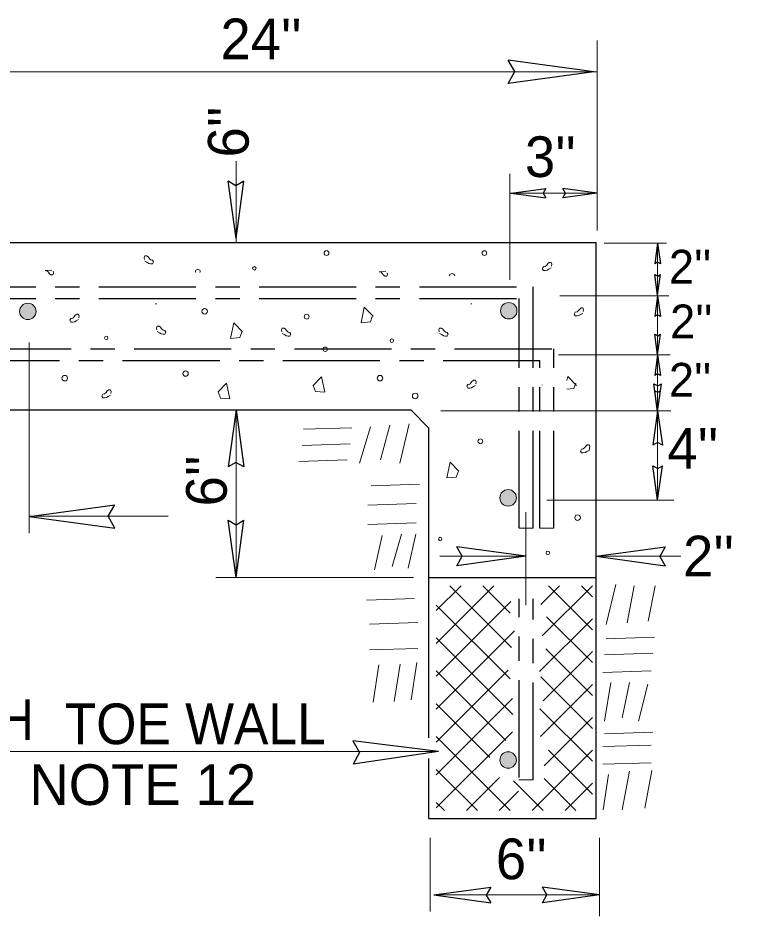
# Model space of a CAD drawing. Extents: x -1291 to -38, y -357 to 186.
# Drawn here: x -1065.33 to -1043.02, y -293.34 to -265.6 of the extents above; entities that cross this region are included whole.
import ezdxf

# ---------------------------------------------------------------- set-up
doc = ezdxf.new("R2010")
doc.units = 0
doc.header["$LTSCALE"] = 0.5
doc.linetypes.add('LONG_DASH_SHORT_DASH', pattern=[9.9, 6, -1.2, 1.5, -1.2])
doc.layers.add('1', color=7, linetype='Continuous', lineweight=25)

msp = doc.modelspace()

# ---------------------------------------------------------------- hatches: boundary and pattern name
at = {"layer": '1'}
for points in [[(-1064.77, -274.6654, 1), (-1065.2773, -274.6654, 1)], [(-1049.913, -274.6452, 1), (-1050.4204, -274.6452, 1)], [(-1049.933, -280.4234, 1), (-1050.4404, -280.4234, 1)], [(-1049.933, -288.5199, 1), (-1050.4404, -288.5199, 1)]]:
    msp.add_hatch(color=256, dxfattribs=at).paths.add_polyline_path(points)

# ---------------------------------------------------------------- linework, layer by layer
at = {"layer": '1', "lineweight": 13}
for p, q in [((-1047.436, -272.1675), (-1047.436, -266.3005)), ((-1068.0635, -267.265), (-1047.436, -267.265)), ((-1058.5885, -272.5396), (-1058.5885, -270.0272)), ((-1050.1346, -273.6875), (-1050.1346, -270.418)), ((-1047.436, -271.0148), (-1050.1346, -271.0148)), ((-1047.2193, -272.5592), (-1045.2963, -272.5592)), ((-1045.5687, -272.5592), (-1045.5687, -274.1669)), ((-1048.5892, -274.1844), (-1045.2211, -274.1844)), ((-1045.5687, -274.1844), (-1045.5687, -276.0081)), ((-1064.9849, -281.5109), (-1064.9849, -275.6284)), ((-1048.6266, -276.0081), (-1045.1836, -276.0081)), ((-1045.5687, -276.0068), (-1045.5687, -277.753)), ((-1058.5916, -277.7089), (-1058.5916, -282.8788)), ((-1052.2667, -277.7352), (-1045.1648, -277.7352)), ((-1045.5687, -277.7352), (-1045.5687, -280.494)), ((-1054.1309, -279.2521), (-1053.8447, -278.1828)), ((-1053.5343, -279.3516), (-1053.2484, -278.1332)), ((-1056.5042, -278.307), (-1055.0131, -278.2572)), ((-1054.7767, -279.3516), (-1054.4411, -278.2326)), ((-1056.554, -278.8048), (-1055.0629, -278.755)), ((-1056.6535, -279.3023), (-1055.1625, -279.2526)), ((-1054.4167, -280.0483), (-1052.9257, -279.9985)), ((-1054.5161, -280.6451), (-1053.0251, -280.5952)), ((-1048.9904, -280.4952), (-1045.0711, -280.4952)), ((-1049.6382, -283.7339), (-1049.6382, -280.8698)), ((-1064.9849, -280.9937), (-1060.694, -280.9937)), ((-1054.5161, -281.2418), (-1053.0251, -281.192)), ((-1049.8467, -281.3572), (-1049.4162, -281.3572)), ((-1048.7779, -281.3572), (-1049.2034, -281.3572)), ((-1054.3144, -282.6431), (-1054.0812, -281.5898)), ((-1053.7675, -282.5437), (-1053.4845, -281.54)), ((-1053.2706, -282.5935), (-1053.0374, -281.5402)), ((-1049.6382, -282.2267), (-1052.2967, -282.2267)), ((-1047.4632, -282.2267), (-1044.8546, -282.2267)), ((-1059.2183, -282.8788), (-1053.1109, -282.8788)), ((-1052.4064, -283.9043), (-1051.6418, -283.1397)), ((-1052.4064, -284.919), (-1050.6261, -283.1397)), ((-1050.0796, -285.0462), (-1051.9863, -283.1397)), ((-1050.1212, -283.9895), (-1050.971, -283.1397)), ((-1049.177, -283.7206), (-1048.5958, -283.1397)), ((-1049.1305, -284.6894), (-1047.5829, -283.1423)), ((-1047.5829, -284.4972), (-1048.9402, -283.1397)), ((-1047.5829, -283.4813), (-1047.9251, -283.1397)), ((-1047.1566, -284.3344), (-1046.8614, -283.0942)), ((-1046.5105, -284.2846), (-1046.2898, -283.1441)), ((-1045.8643, -284.2347), (-1045.6437, -283.1441)), ((-1054.5659, -283.5794), (-1053.0748, -283.5297)), ((-1052.4064, -285.9347), (-1050.0988, -283.6272)), ((-1050.1268, -286.0148), (-1052.4064, -283.7352)), ((-1054.4666, -284.3257), (-1052.9755, -284.2759)), ((-1049.2151, -285.7894), (-1047.5829, -284.1579)), ((-1047.5829, -285.5121), (-1048.9994, -284.0962)), ((-1052.4064, -286.9502), (-1049.9887, -284.5327)), ((-1050.0418, -287.1148), (-1052.4064, -284.7509)), ((-1047.1599, -284.7733), (-1045.6688, -284.7234)), ((-1054.4666, -285.1213), (-1052.9755, -285.0716)), ((-1047.5829, -286.5274), (-1049.024, -285.0868)), ((-1049.1026, -286.6925), (-1047.5829, -285.1731)), ((-1047.2096, -285.2706), (-1045.7185, -285.2208)), ((-1054.3607, -286.7371), (-1054.1771, -285.5844)), ((-1053.7031, -286.7163), (-1053.5197, -285.5635)), ((-1053.1862, -286.6593), (-1053.0026, -285.5067)), ((-1052.4064, -287.9653), (-1050.1836, -285.7428)), ((-1050.2582, -287.9137), (-1052.4064, -285.7659)), ((-1047.5829, -287.5433), (-1049.1802, -285.9459)), ((-1047.2593, -285.8177), (-1045.7683, -285.7679)), ((-1049.1873, -287.7928), (-1047.5829, -286.1887)), ((-1047.2064, -287.3187), (-1047.0105, -286.1282)), ((-1046.6597, -287.2192), (-1046.4391, -286.1282)), ((-1046.1627, -287.3187), (-1045.8673, -286.178)), ((-1052.4064, -288.9814), (-1050.0492, -286.6235)), ((-1050.7514, -288.4369), (-1052.4064, -286.7815)), ((-1047.5829, -288.558), (-1049.2051, -286.9362)), ((-1049.0749, -288.6952), (-1047.5829, -287.2043)), ((-1052.4064, -289.9963), (-1050.0552, -287.6445)), ((-1050.1219, -290.0812), (-1052.4064, -287.7966)), ((-1047.2096, -287.7078), (-1045.7185, -287.658)), ((-1047.2593, -288.1058), (-1045.7683, -288.056)), ((-1075.2479, -288.2598), (-1052.4163, -288.2598)), ((-1049.4449, -290.0812), (-1047.5829, -288.2192)), ((-1047.5829, -289.574), (-1048.9448, -288.2122)), ((-1047.2593, -288.6527), (-1045.7683, -288.603)), ((-1051.137, -290.0812), (-1052.4064, -288.812)), ((-1047.2562, -290.0541), (-1047.0852, -288.9633)), ((-1046.6598, -290.0541), (-1046.4391, -288.8639)), ((-1045.9639, -290.0045), (-1045.743, -288.8388)), ((-1051.4748, -290.0812), (-1050.458, -289.0639)), ((-1049.1072, -290.0812), (-1050.0259, -289.1618)), ((-1049.8535, -289.1267), (-1049.4162, -289.1267)), ((-1048.0909, -290.0812), (-1049.0788, -289.0931)), ((-1048.4289, -290.0812), (-1047.5829, -289.2349)), ((-1050.4601, -290.0812), (-1049.8644, -289.4854)), ((-1052.153, -290.0812), (-1052.4064, -289.8277)), ((-1052.5929, -293.1954), (-1052.5929, -290.9178)), ((-1047.3642, -293.3382), (-1047.3642, -290.9178)), ((-1052.4857, -292.6863), (-1047.3642, -292.6863))]:
    msp.add_line(p, q, dxfattribs=at)
at = {"layer": '1'}
for p, q in [((-1047.5411, -267.2635), (-1050.1822, -266.9008)), ((-1047.5411, -267.2635), (-1050.1822, -267.6263)), ((-1058.5919, -272.4083), (-1058.8339, -270.6478)), ((-1058.5919, -272.4083), (-1058.3497, -270.6478)), ((-1050.0912, -271.0152), (-1049.0267, -270.8689)), ((-1047.4362, -271.0142), (-1048.5008, -270.8679)), ((-1050.0912, -271.0152), (-1049.0267, -271.1615)), ((-1047.4362, -271.0142), (-1048.5008, -271.1604)), ((-1067.7897, -272.5396), (-1047.4632, -272.5396)), ((-1047.4632, -290.3291), (-1047.4632, -272.5396)), ((-1045.5688, -272.5594), (-1045.6567, -273.1981)), ((-1045.5688, -272.5594), (-1045.4811, -273.1981)), ((-1045.5683, -274.1667), (-1045.6562, -273.5281)), ((-1045.5683, -274.1667), (-1045.4806, -273.5281)), ((-1045.5688, -274.1848), (-1045.6567, -274.8232)), ((-1045.5688, -274.1848), (-1045.4811, -274.8232)), ((-1045.5683, -276.0078), (-1045.6562, -275.3692)), ((-1045.5683, -276.0078), (-1045.4806, -275.3692)), ((-1045.5688, -276.007), (-1045.6567, -276.6457)), ((-1045.5688, -276.007), (-1045.4811, -276.6457)), ((-1045.5683, -277.7527), (-1045.6853, -276.9012)), ((-1045.5683, -277.7527), (-1045.4512, -276.9012)), ((-1045.5683, -277.7527), (-1045.6562, -277.1141)), ((-1045.5683, -277.7527), (-1045.4806, -277.1141)), ((-1088.8193, -277.7089), (-1053.1949, -277.7089)), ((-1058.5919, -277.7092), (-1058.8339, -279.4697)), ((-1058.5919, -277.7092), (-1058.3497, -279.4697)), ((-1052.6327, -278.2712), (-1053.1949, -277.7089)), ((-1045.5692, -277.7355), (-1045.7153, -278.7999)), ((-1045.5692, -277.7355), (-1045.4228, -278.7999)), ((-1052.6327, -287.8339), (-1052.6327, -278.2712)), ((-1045.568, -280.4937), (-1045.7143, -279.4293)), ((-1045.568, -280.4937), (-1045.4218, -279.4293)), ((-1064.9815, -280.9974), (-1062.34, -280.6347)), ((-1064.9815, -280.9974), (-1062.34, -281.3604)), ((-1058.5902, -282.8783), (-1058.8327, -281.1172)), ((-1058.5902, -282.8783), (-1058.3482, -281.1172)), ((-1049.6382, -282.2267), (-1051.767, -281.9342)), ((-1047.4632, -282.2267), (-1045.3344, -281.9342)), ((-1049.6382, -282.2267), (-1051.767, -282.5192)), ((-1047.4632, -282.2267), (-1045.3344, -282.5192)), ((-1052.6327, -282.8788), (-1047.4632, -282.8788)), ((-1052.3373, -288.259), (-1054.9821, -287.9252)), ((-1052.3373, -288.259), (-1054.9748, -288.6504)), ((-1052.6327, -290.3291), (-1052.6327, -288.472)), ((-1052.6327, -290.3291), (-1047.4632, -290.3291)), ((-1052.4854, -292.6874), (-1050.7242, -292.4451)), ((-1047.3646, -292.6857), (-1049.1251, -292.4436)), ((-1052.4854, -292.6874), (-1050.7242, -292.9289)), ((-1047.3646, -292.6857), (-1049.1251, -292.9277))]:
    msp.add_line(p, q, dxfattribs=at)
at = {"layer": '1', "linetype": 'LONG_DASH_SHORT_DASH'}
for p, q in [((-1067.7795, -273.905), (-1049.4162, -273.905)), ((-1049.4162, -281.3572), (-1049.4162, -273.905)), ((-1067.7795, -274.2628), (-1049.8467, -274.2628)), ((-1049.8467, -281.3572), (-1049.8467, -274.2628)), ((-1086.4904, -275.8202), (-1048.7779, -275.8202)), ((-1048.7779, -281.3572), (-1048.7779, -275.8202)), ((-1086.8457, -276.1779), (-1049.2034, -276.1779)), ((-1049.2034, -281.3572), (-1049.2034, -276.1779)), ((-1049.8467, -289.056), (-1049.8467, -283.5372)), ((-1049.4162, -289.1267), (-1049.4162, -283.5372))]:
    msp.add_line(p, q, dxfattribs=at)
at = {"layer": '1'}
for points in [[(-1050.1822, -267.6263), (-1049.9782, -267.2601), (-1050.1822, -266.9008)], [(-1058.3497, -270.6478), (-1058.5945, -270.7837), (-1058.8339, -270.6478)], [(-1049.0267, -270.8689), (-1049.1091, -271.0169), (-1049.0267, -271.1615)], [(-1048.5008, -271.1604), (-1048.4185, -271.0127), (-1048.5008, -270.8679)], [(-1045.4811, -273.1981), (-1045.5699, -273.1487), (-1045.6567, -273.1981)], [(-1045.6562, -273.5281), (-1045.5674, -273.5775), (-1045.4806, -273.5281)], [(-1045.4811, -274.8232), (-1045.5699, -274.7739), (-1045.6567, -274.8232)], [(-1045.6562, -275.3692), (-1045.5674, -275.4187), (-1045.4806, -275.3692)], [(-1045.4811, -276.6457), (-1045.5699, -276.5963), (-1045.6567, -276.6457)], [(-1045.6853, -276.9012), (-1045.5671, -276.9669), (-1045.4512, -276.9012)], [(-1045.6562, -277.1141), (-1045.5674, -277.1635), (-1045.4806, -277.1141)], [(-1045.4228, -278.7999), (-1045.5707, -278.7177), (-1045.7153, -278.7999)], [(-1058.3497, -279.4697), (-1058.5945, -279.3338), (-1058.8339, -279.4697)], [(-1045.7143, -279.4293), (-1045.5666, -279.5116), (-1045.4218, -279.4293)], [(-1062.34, -281.3604), (-1062.5444, -280.9938), (-1062.34, -280.6347)], [(-1058.8327, -281.1172), (-1058.5878, -281.2537), (-1058.3482, -281.1172)], [(-1051.767, -282.5192), (-1051.6023, -282.2237), (-1051.767, -281.9342)], [(-1045.3344, -281.9342), (-1045.4991, -282.2297), (-1045.3344, -282.5192)], [(-1054.9821, -287.9252), (-1054.7742, -288.2897), (-1054.9748, -288.6504)], [(-1050.7242, -292.4451), (-1050.861, -292.6897), (-1050.7242, -292.9289)], [(-1049.1251, -292.9277), (-1048.9892, -292.6828), (-1049.1251, -292.4436)]]:
    msp.add_lwpolyline(points, dxfattribs=at)
at = {"layer": '1', "lineweight": 13}
for points in [[(-1061.4118, -273.1137), (-1061.3445, -273.1477), (-1061.2889, -273.1805), (-1061.2326, -273.1924), (-1061.1767, -273.1924), (-1061.1432, -273.1357), (-1061.1767, -273.0801), (-1061.2326, -273.0688), (-1061.2776, -273.0242), (-1061.3114, -272.9795), (-1061.3562, -272.9455), (-1061.4118, -272.9455), (-1061.4343, -273.0014), (-1061.4235, -273.0581)], [(-1048.8621, -273.3228), (-1048.9294, -273.3566), (-1048.9852, -273.3902), (-1049.0411, -273.4014), (-1049.0976, -273.4014), (-1049.1307, -273.3456), (-1049.0976, -273.2896), (-1049.0411, -273.2781), (-1048.9962, -273.2337), (-1048.9626, -273.1889), (-1048.9182, -273.1549), (-1048.8621, -273.1549), (-1048.8398, -273.2109), (-1048.8504, -273.2668)], [(-1064.2846, -273.3878), (-1064.4883, -273.4016), (-1064.4327, -273.4131), (-1064.3879, -273.4582), (-1064.3539, -273.5029), (-1064.3092, -273.536), (-1064.2535, -273.536), (-1064.2313, -273.48), (-1064.2421, -273.4241)], [(-1053.9635, -273.4329), (-1054.1675, -273.4467), (-1054.1112, -273.4581), (-1054.0671, -273.5033), (-1054.033, -273.5479), (-1053.9884, -273.5811), (-1053.9321, -273.5811), (-1053.91, -273.525), (-1053.9212, -273.4692)], [(-1054.3609, -274.812), (-1054.6298, -274.5327), (-1054.7303, -275.0142), (-1054.4392, -274.9915), (-1054.3832, -274.8236)], [(-1047.8763, -274.7249), (-1047.944, -274.7585), (-1047.9999, -274.7923), (-1048.0556, -274.8035), (-1048.1116, -274.8035), (-1048.1451, -274.7479), (-1048.1116, -274.6917), (-1048.0556, -274.6804), (-1048.0107, -274.6357), (-1047.977, -274.5909), (-1047.9322, -274.5568), (-1047.8763, -274.5568), (-1047.8542, -274.6131), (-1047.8653, -274.6689)], [(-1063.4587, -274.9183), (-1063.5262, -274.9517), (-1063.5819, -274.9848), (-1063.638, -274.9965), (-1063.694, -274.9965), (-1063.7276, -274.9399), (-1063.694, -274.8843), (-1063.638, -274.8733), (-1063.5928, -274.8288), (-1063.5592, -274.7839), (-1063.5151, -274.7498), (-1063.4587, -274.7498), (-1063.4365, -274.8056), (-1063.4473, -274.8618)], [(-1061.0261, -275.2883), (-1060.9592, -275.3221), (-1060.9032, -275.3555), (-1060.8472, -275.3673), (-1060.7915, -275.3673), (-1060.7577, -275.3111), (-1060.7915, -275.2551), (-1060.8472, -275.2434), (-1060.8922, -275.1994), (-1060.9263, -275.1544), (-1060.9703, -275.1204), (-1061.0261, -275.1204), (-1061.0491, -275.1762), (-1061.0383, -275.2323)], [(-1058.3919, -275.2957), (-1058.661, -275.0154), (-1058.762, -275.4967), (-1058.4707, -275.4742), (-1058.4149, -275.3065)], [(-1057.1633, -275.3476), (-1057.0961, -275.3813), (-1057.0403, -275.4147), (-1056.984, -275.4265), (-1056.9278, -275.4265), (-1056.8948, -275.3702), (-1056.9278, -275.3143), (-1056.984, -275.3025), (-1057.0293, -275.2586), (-1057.0626, -275.2136), (-1057.107, -275.1796), (-1057.1633, -275.1796), (-1057.1857, -275.2354), (-1057.1749, -275.2915)], [(-1052.3027, -275.3476), (-1052.2358, -275.3813), (-1052.18, -275.4147), (-1052.1237, -275.4265), (-1052.0675, -275.4265), (-1052.0343, -275.3702), (-1052.0675, -275.3143), (-1052.1237, -275.3025), (-1052.1688, -275.2586), (-1052.2024, -275.2136), (-1052.2468, -275.1796), (-1052.3027, -275.1796), (-1052.3254, -275.2354), (-1052.3145, -275.2915)], [(-1056.2166, -276.9603), (-1055.9476, -276.6805), (-1055.847, -277.162), (-1056.1378, -277.14), (-1056.1943, -276.9716)], [(-1051.195, -276.9551), (-1051.2619, -276.9887), (-1051.3177, -277.022), (-1051.3742, -277.0337), (-1051.4296, -277.0337), (-1051.4629, -276.9774), (-1051.4296, -276.9218), (-1051.3742, -276.9098), (-1051.3294, -276.8655), (-1051.2952, -276.8207), (-1051.2503, -276.7872), (-1051.195, -276.7872), (-1051.1721, -276.843), (-1051.1831, -276.8991)], [(-1048.0784, -276.9582), (-1048.3473, -276.6782), (-1048.372, -276.7974)], [(-1059.1525, -277.1622), (-1058.8837, -276.8826), (-1058.7824, -277.3641), (-1059.0741, -277.3417), (-1059.1298, -277.1735)], [(-1049.1345, -276.932), (-1049.1345, -276.9332), (-1049.1345, -276.9339), (-1049.1345, -276.9344), (-1049.1345, -276.9352), (-1049.1345, -276.9357), (-1049.1345, -276.9368), (-1049.1345, -276.9373), (-1049.1345, -276.9377), (-1049.1345, -276.9384), (-1049.1345, -276.9386), (-1049.1345, -276.9388), (-1049.1345, -276.9393), (-1049.1345, -276.9397), (-1049.1345, -276.9401), (-1049.1345, -276.9403), (-1049.1345, -276.9405), (-1049.1345, -276.9413), (-1049.1345, -276.9416), (-1049.1345, -276.9422), (-1049.1345, -276.9424), (-1049.1345, -276.9428), (-1049.1345, -276.943), (-1049.1345, -276.9432), (-1049.1345, -276.9438), (-1049.1345, -276.9443), (-1049.1345, -276.9445), (-1049.1345, -276.9447), (-1049.1345, -276.9449), (-1049.1345, -276.9457), (-1049.1345, -276.9459)], [(-1048.3702, -277.0641), (-1048.1568, -277.0478), (-1048.1006, -276.8801)], [(-1062.4716, -277.2554), (-1062.5387, -277.2889), (-1062.5947, -277.3222), (-1062.651, -277.3339), (-1062.7066, -277.3339), (-1062.7404, -277.2777), (-1062.7066, -277.222), (-1062.651, -277.2102), (-1062.6057, -277.1658), (-1062.5722, -277.121), (-1062.5274, -277.0874), (-1062.4716, -277.0874), (-1062.4487, -277.1432), (-1062.4603, -277.1993)], [(-1047.6861, -278.9579), (-1047.7534, -278.9908), (-1047.8093, -279.0248), (-1047.8653, -279.036), (-1047.9213, -279.036), (-1047.9552, -278.9797), (-1047.9213, -278.9242), (-1047.8653, -278.9129), (-1047.8205, -278.8682), (-1047.7865, -278.8233), (-1047.7426, -278.7897), (-1047.6861, -278.7897), (-1047.6636, -278.8456), (-1047.6747, -278.9015)], [(-1047.6743, -278.9038), (-1047.6872, -278.9563), (-1047.689, -278.9579)], [(-1051.7126, -279.6032), (-1051.982, -279.3241), (-1052.0826, -279.8049), (-1051.7913, -279.7827), (-1051.7355, -279.6152)]]:
    msp.add_lwpolyline(points, dxfattribs=at)
for centre, radius in [((-1055.7982, -272.8627), 0.0741), ((-1050.9206, -272.8627), 0.0741), ((-1058.0265, -273.3343), 0.0538), ((-1065.0236, -274.6654), 0.2537), ((-1059.5616, -274.6625), 0.0858), ((-1050.1667, -274.6452), 0.2537), ((-1056.4099, -274.8275), 0.0741), ((-1062.602, -275.4803), 0.0538), ((-1053.7778, -275.5683), 0.0538), ((-1055.8386, -275.8336), 0.0692), ((-1060.1516, -276.5863), 0.0829), ((-1063.8833, -276.7267), 0.0858), ((-1054.1452, -276.7267), 0.0858), ((-1053.0587, -277.2755), 0.0858), ((-1051.0441, -278.6758), 0.0741), ((-1050.1867, -280.4234), 0.2537), ((-1048.0414, -281.0336), 0.0858), ((-1052.284, -281.6952), 0.0538), ((-1048.961, -282.1206), 0.0538), ((-1050.1867, -288.5199), 0.2537)]:
    msp.add_circle(centre, radius, dxfattribs=at)
for centre, radius, start, end in [((-1059.7727, -273.4315), 0.0692, 334.02509, 206.4341), ((-1051.9198, -273.5812), 0.0858, 13.05424, 167.40495), ((-1061.0603, -274.3421), 0.0858, 258.08607, 281.91393), ((-1051.3223, -274.3421), 0.0858, 258.08607, 281.91393)]:
    msp.add_arc(centre, radius, start, end, dxfattribs=at)

# ---------------------------------------------------------------- texts
at = {"layer": '1'}
for s, height, p in [("24''", 1.256, (-1059.0741, -266.8771)), ("3''", 1.256, (-1049.6678, -270.5147)), ("2''", 1.042, (-1045.219, -273.805)), ("2''", 1.042, (-1045.1815, -275.4947)), ("2''", 1.042, (-1045.219, -277.2971)), ("4''", 1.256, (-1045.2682, -279.5186)), ("2'' (NOM.)", 1.256, (-1044.7825, -282.8488)), ('SEE GEN.  NOTE 12', 1.256, (-1073.8394, -289.9086)), ("6''", 1.256, (-1050.5657, -292.2013))]:
    msp.add_text(s, height=height, dxfattribs=at).set_placement(p)
for p in [(-1058.2027, -269.9103), (-1058.8783, -280.6869)]:
    msp.add_text("6''", height=1.256, rotation=90, dxfattribs=at).set_placement(p)
for s, height, width, p in [('EXTRA-DEPTH', 1.257, 0.85, (-1074.9342, -287.9)), ('TOE WALL', 1.256, 0.95, (-1063.8857, -288.0302))]:
    msp.add_text(s, height=height, dxfattribs=dict(at, width=width)).set_placement(p)

doc.saveas('drawing.dxf')
